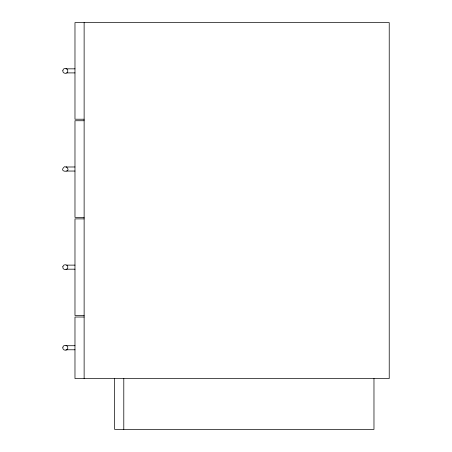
<?xml version="1.0" encoding="UTF-8"?>
<svg xmlns="http://www.w3.org/2000/svg" width="452" height="452" viewBox="0 0 452 452"><rect width="100%" height="100%" fill="white"/><g stroke="black" fill="none" stroke-linecap="round" stroke-linejoin="round"><path stroke-width="0.68" d="M64.659 166.59C57.071 172.788 73.557 172.788 65.969 166.59M66.003 68.84L74.975 68.84M66.693 72.902L74.975 72.908M84.128 119.215L74.975 119.215L74.975 22.6L389.228 22.6L389.228 378.55L74.975 378.55L74.975 317.022L84.128 317.022M84.128 120.74L74.975 120.74L74.975 217.355L84.128 217.355M74.975 166.98L65.342 167.008M66.693 171.042L74.975 171.048M84.128 218.881L74.975 218.881L74.975 315.496L84.128 315.496M66.693 265.121L74.975 265.121M66.003 269.183L74.975 269.189M66.003 345.718L74.975 345.718M66.003 349.78L74.975 349.786M373.973 378.55L373.973 429.4L114.638 429.4L114.638 378.55M123.791 378.55L123.791 429.4M84.128 22.6L84.128 378.55M62.856 70.252C61.896 73.371 67.043 74.749 67.772 71.563C68.732 68.444 63.585 67.066 62.856 70.252M62.856 266.533C61.896 269.652 67.043 271.03 67.772 267.844C68.732 264.725 63.585 263.346 62.856 266.533M62.856 347.13C61.896 350.249 67.043 351.628 67.772 348.441C68.732 345.322 63.585 343.944 62.856 347.13"/></g></svg>
